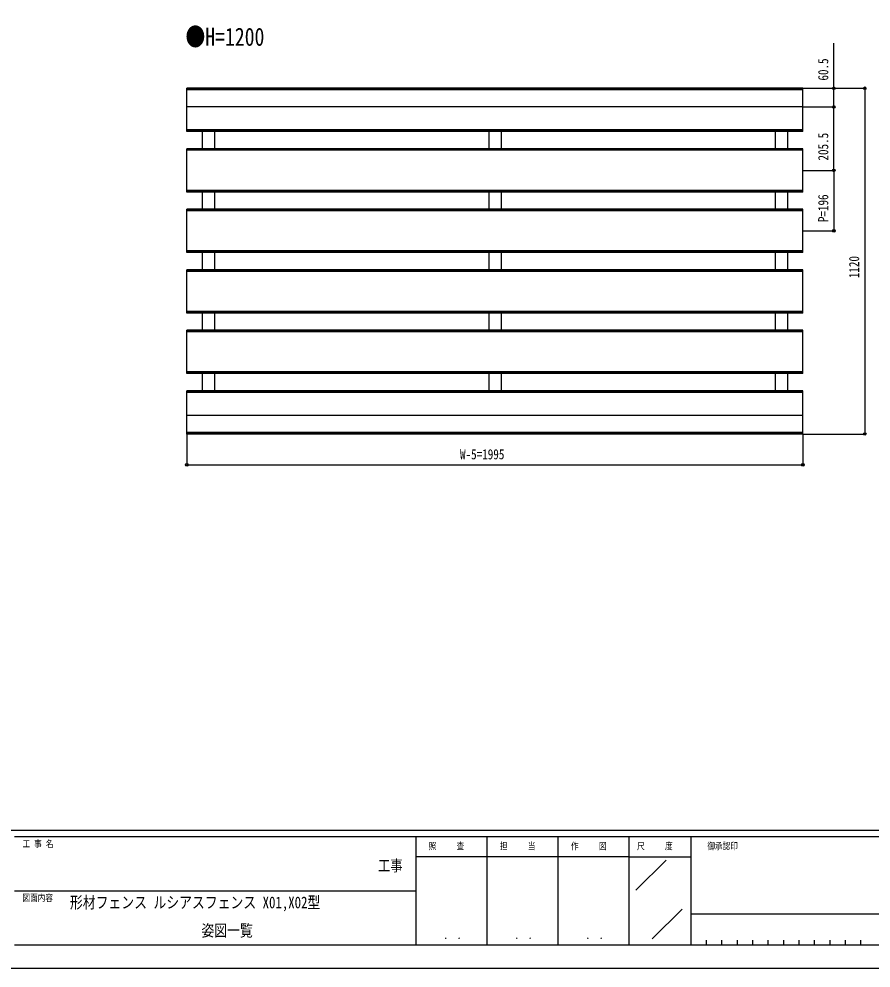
# Model space of a CAD drawing. Units: millimetres, scale not verified. Extents: x -4205 to 4205, y -2970 to 2970.
# Drawn here: x 10 to 2769, y -2970 to 104 of the extents above; entities that cross this region are included whole.
import ezdxf
from ezdxf.enums import TextEntityAlignment as Align

# ---------------------------------------------------------------- set-up
doc = ezdxf.new("R2010")
doc.units = ezdxf.units.MM
doc.header["$LTSCALE"] = 10
for name, color, linetype in [('0-1_USER1', 3, 'Continuous'), ('0-2_YKK_A1', 4, 'Continuous'), ('0-3_YKK_D', 6, 'Continuous'), ('0-4_YKK_ZWAK', 7, 'Continuous')]:
    doc.layers.add(name, color=color, linetype=linetype)
doc.styles.add('ＭＳ ゴシック', font='')
doc.styles.get('ＭＳ ゴシック').set_extended_font_data('MS Gothic')

msp = doc.modelspace()

# ---------------------------------------------------------------- linework, layer by layer
at = {"layer": '0-2_YKK_A1'}
for p, q in [((2548.4, -120.05), (553.4, -120.05)), ((553.4, -260.05), (553.4, -120.05)), ((2548.4, -260.05), (2548.4, -120.05)), ((2548.4, -123.05), (553.4, -123.05)), ((2548.4, -125.05), (553.4, -125.05)), ((2548.4, -180.55), (553.4, -180.55)), ((2548.4, -255.05), (553.4, -255.05)), ((2548.4, -257.05), (553.4, -257.05)), ((2548.4, -260.05), (553.4, -260.05)), ((602.9, -260.05), (602.9, -316.05)), ((642.9, -260.05), (642.9, -316.05)), ((1530.9, -260.05), (1530.9, -316.05)), ((1570.9, -260.05), (1570.9, -316.05)), ((2458.9, -260.05), (2458.9, -316.05)), ((2498.9, -260.05), (2498.9, -316.05)), ((2548.4, -316.05), (553.4, -316.05)), ((553.4, -456.05), (553.4, -316.05)), ((2548.4, -319.05), (553.4, -319.05)), ((2548.4, -321.05), (553.4, -321.05)), ((2548.4, -456.05), (2548.4, -316.05)), ((2548.4, -451.05), (553.4, -451.05)), ((2548.4, -453.05), (553.4, -453.05)), ((2548.4, -456.05), (553.4, -456.05)), ((602.9, -456.05), (602.9, -512.05)), ((642.9, -456.05), (642.9, -512.05)), ((1530.9, -456.05), (1530.9, -512.05)), ((1570.9, -456.05), (1570.9, -512.05)), ((2458.9, -456.05), (2458.9, -512.05)), ((2498.9, -456.05), (2498.9, -512.05)), ((2548.4, -512.05), (553.4, -512.05)), ((553.4, -652.05), (553.4, -512.05)), ((2548.4, -515.05), (553.4, -515.05)), ((2548.4, -517.05), (553.4, -517.05)), ((2548.4, -652.05), (2548.4, -512.05)), ((2548.4, -647.05), (553.4, -647.05)), ((2548.4, -649.05), (553.4, -649.05)), ((2548.4, -652.05), (553.4, -652.05)), ((602.9, -652.05), (602.9, -708.05)), ((642.9, -652.05), (642.9, -708.05)), ((1530.9, -652.05), (1530.9, -708.05)), ((1570.9, -652.05), (1570.9, -708.05)), ((2458.9, -652.05), (2458.9, -708.05)), ((2498.9, -652.05), (2498.9, -708.05)), ((2548.4, -708.05), (553.4, -708.05)), ((553.4, -848.05), (553.4, -708.05)), ((2548.4, -711.05), (553.4, -711.05)), ((2548.4, -713.05), (553.4, -713.05)), ((2548.4, -848.05), (2548.4, -708.05)), ((2548.4, -843.05), (553.4, -843.05)), ((2548.4, -845.05), (553.4, -845.05)), ((2548.4, -848.05), (553.4, -848.05)), ((602.9, -848.05), (602.9, -904.05)), ((642.9, -848.05), (642.9, -904.05)), ((1530.9, -848.05), (1530.9, -904.05)), ((1570.9, -848.05), (1570.9, -904.05)), ((2458.9, -848.05), (2458.9, -904.05)), ((2498.9, -848.05), (2498.9, -904.05)), ((2548.4, -904.05), (553.4, -904.05)), ((553.4, -1044.05), (553.4, -904.05)), ((2548.4, -907.05), (553.4, -907.05)), ((2548.4, -909.05), (553.4, -909.05)), ((2548.4, -1044.05), (2548.4, -904.05)), ((2548.4, -1039.05), (553.4, -1039.05)), ((2548.4, -1041.05), (553.4, -1041.05)), ((2548.4, -1044.05), (553.4, -1044.05)), ((602.9, -1044.05), (602.9, -1100.05)), ((642.9, -1044.05), (642.9, -1100.05)), ((1530.9, -1044.05), (1530.9, -1100.05)), ((1570.9, -1044.05), (1570.9, -1100.05)), ((2458.9, -1044.05), (2458.9, -1100.05)), ((2498.9, -1044.05), (2498.9, -1100.05)), ((2548.4, -1100.05), (553.4, -1100.05)), ((553.4, -1240.05), (553.4, -1100.05)), ((2548.4, -1103.05), (553.4, -1103.05)), ((2548.4, -1105.05), (553.4, -1105.05)), ((2548.4, -1240.05), (2548.4, -1100.05)), ((2548.4, -1179.55), (553.4, -1179.55)), ((2548.4, -1235.05), (553.4, -1235.05)), ((2548.4, -1237.05), (553.4, -1237.05)), ((2548.4, -1240.05), (553.4, -1240.05))]:
    msp.add_line(p, q, dxfattribs=at)
at = {"layer": '0-3_YKK_D'}
for p, q in [((2549.4, -120.05), (2749.4, -120.05)), ((2549.4, -120.05), (2649.4, -120.05)), ((2748.4, -120.05), (2748.4, -1240.05)), ((2549.4, -180.55), (2649.4, -180.55)), ((2549.4, -180.55), (2649.4, -180.55)), ((2648.4, -386.05), (2648.4, -180.55)), ((2549.4, -386.05), (2649.4, -386.05)), ((2549.4, -386.05), (2649.4, -386.05)), ((2648.4, -386.05), (2648.4, -582.05)), ((2549.4, -582.05), (2649.4, -582.05)), ((553.4, -1241.05), (553.4, -1341.05)), ((2548.4, -1241.05), (2548.4, -1341.05)), ((2549.4, -1240.05), (2749.4, -1240.05)), ((553.4, -1340.05), (2548.4, -1340.05))]:
    msp.add_line(p, q, dxfattribs=at)
msp.add_lwpolyline([(2648.4, -180.55), (2648.4, -120.05), (2648.4, 25.75)], dxfattribs=at)
for centre in [(2648.4, -120.05), (2748.4, -120.05), (2648.4, -180.55), (2648.4, -180.55), (2648.4, -386.05), (2648.4, -386.05), (2648.4, -582.05), (2748.4, -1240.05), (553.4, -1340.05), (2548.4, -1340.05)]:
    msp.add_circle(centre, 4.25, dxfattribs=at)
at = {"layer": '0-4_YKK_ZWAK'}
for p, q in [((3895.02, -2525), (-3904.98, -2525)), ((1295.02, -2545), (-4.98, -2545)), ((1525.02, -2545), (1525.02, -2895)), ((1755.02, -2545), (1755.02, -2895)), ((1985.02, -2545), (1985.02, -2895)), ((2185.02, -2545), (1985.02, -2545)), ((3217.52, -2545), (2185.02, -2545)), ((2185.02, -2545), (2185.02, -2895)), ((1985.02, -2610), (1295.02, -2610)), ((1985.02, -2610), (2185.02, -2610)), ((2007.1, -2718.29), (2105.04, -2620.36)), ((-4.98, -2720), (1295.02, -2720)), ((2060.67, -2875.99), (2156.89, -2779.77)), ((2185.02, -2795), (3217.52, -2795)), ((2235.02, -2880), (2235.02, -2895)), ((2285.02, -2880), (2285.02, -2895)), ((2335.02, -2880), (2335.02, -2895)), ((2385.02, -2880), (2385.02, -2895)), ((2435.02, -2880), (2435.02, -2895)), ((2485.02, -2880), (2485.02, -2895)), ((2535.02, -2880), (2535.02, -2895)), ((2585.02, -2880), (2585.02, -2895)), ((2635.02, -2880), (2635.02, -2895)), ((2685.02, -2880), (2685.02, -2895)), ((2735.02, -2880), (2735.02, -2895)), ((-4.98, -2895), (1295.02, -2895)), ((1295.02, -2895), (1985.02, -2895)), ((1985.02, -2895), (2185.02, -2895)), ((2185.02, -2895), (3217.52, -2895))]:
    msp.add_line(p, q, dxfattribs=at)
msp.add_lwpolyline([(-4205, -2970), (4205, -2970), (4205, 2970), (-4205, 2970)], close=True, dxfattribs=at)
msp.add_lwpolyline([(1985.02, -2545), (1295.02, -2545), (1295.02, -2895)], dxfattribs=at)

# ---------------------------------------------------------------- texts
at = {"layer": '0-1_USER1', "style": 'ＭＳ ゴシック', "width": 0.8}
for s, height, p in [('●H=1200', 58.65, (549.14, -0.05)), ('形材フェンス ルシアスフェンス X01,X02型', 38.12, (175.02, -2788)), ('姿図一覧', 38.12, (600.73, -2879))]:
    msp.add_text(s, height=height, dxfattribs=at).set_placement(p, align=Align.BOTTOM_LEFT)
at = {"layer": '0-3_YKK_D', "style": 'ＭＳ ゴシック', "width": 0.8}
for s, p in [('60.5', (2640.4, -95.05)), ('205.5', (2640.4, -354.1)), ('P=196', (2640.4, -553.65)), ('1120', (2740.4, -735.25))]:
    msp.add_text(s, height=32.99, rotation=90, dxfattribs=at).set_placement(p, align=Align.BOTTOM_LEFT)
msp.add_text('W-5=1995', height=32.99, dxfattribs=at).set_placement((1438.1, -1332.05), align=Align.BOTTOM_LEFT)
at = {"layer": '0-4_YKK_ZWAK', "style": 'ＭＳ ゴシック', "width": 0.8}
for s, height, p in [('工 事 名', 21.99, (21.27, -2585)), ('照     査', 21.99, (1336.42, -2592.5)), ('担     当', 21.99, (1567.22, -2592.5)), ('作     図', 21.99, (1797.22, -2592.5)), ('尺     度', 21.99, (2011.42, -2592.5)), ('御承認印', 21.99, (2239.14, -2592.5)), ('工事', 36.66, (1172.33, -2667.46)), ('図面内容', 21.99, (21.27, -2760)), ('． ．', 25.92, (1385, -2884.35)), ('． ．', 25.92, (1615, -2884.35)), ('． ．', 25.92, (1845, -2884.35))]:
    msp.add_text(s, height=height, dxfattribs=at).set_placement(p, align=Align.BOTTOM_LEFT)

doc.saveas('drawing.dxf')
